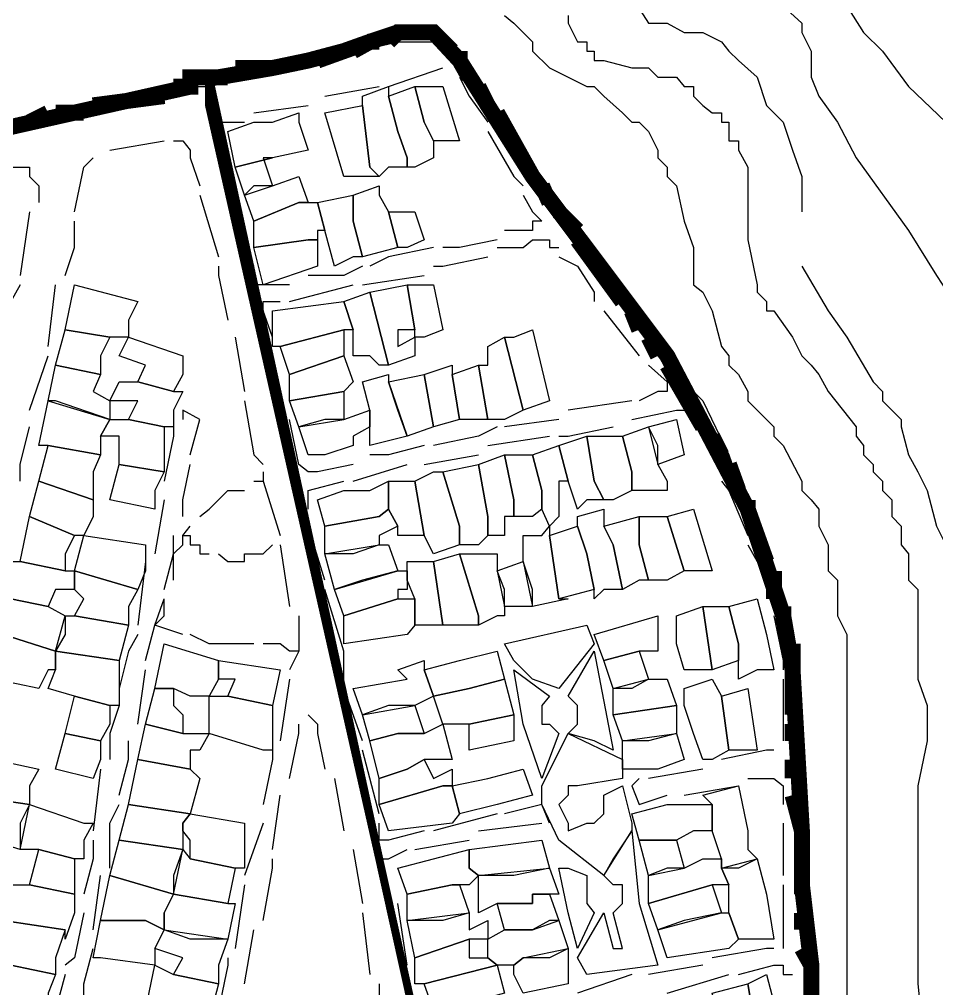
# Model space of a CAD drawing. Header units: millimetres. Extents: x -3588 to 75209, y -3737 to 38254.
# Drawn here: x 27414.5 to 27553, y 5029.3 to 5175.6 of the extents above; entities that cross this region are included whole.
import ezdxf

# ---------------------------------------------------------------- set-up
doc = ezdxf.new("R2010")
doc.units = ezdxf.units.MM
doc.layers.add('P', color=253, linetype='Continuous')

msp = doc.modelspace()

# ---------------------------------------------------------------- linework, layer by layer
at = {"layer": 'P'}
for points in [[(27514.862, 5203.278), (27513.741, 5202.158), (27512.317, 5200.733), (27509.5, 5199.325), (27508.092, 5197.917), (27509.5, 5195.372), (27509.5, 5192.555), (27510.909, 5189.723), (27513.741, 5187.194), (27514.862, 5184.361), (27517.694, 5182.953), (27519.103, 5182.953), (27523.056, 5181.833), (27525.872, 5180.409), (27528.417, 5179), (27529.825, 5177.592), (27532.642, 5175.047), (27532.642, 5173.639), (27534.066, 5170.822), (27534.066, 5166.869), (27535.186, 5164.037), (27538.019, 5160.084), (27540.836, 5154.723)], [(27514.862, 5203.278), (27516.27, 5200.733), (27517.694, 5197.917), (27520.511, 5195.372), (27523.056, 5193.964), (27527.281, 5191.147), (27529.825, 5188.602), (27534.066, 5184.361), (27535.186, 5182.953), (27536.595, 5181.833), (27539.427, 5177.592), (27541.956, 5173.639), (27544.789, 5170.822), (27548.742, 5165.461), (27554.391, 5160.084)], [(27505.548, 5196.508), (27502.731, 5196.508), (27501.307, 5196.508), (27498.778, 5195.372), (27498.778, 5193.964), (27501.307, 5191.147), (27502.731, 5188.602), (27504.139, 5184.361), (27505.548, 5181.833), (27506.956, 5179), (27509.5, 5175.047), (27512.317, 5175.047), (27514.862, 5173.639), (27517.694, 5173.639), (27520.511, 5172.231), (27521.631, 5170.822), (27523.056, 5169.398), (27525.872, 5166.869), (27527.281, 5162.628), (27529.825, 5160.084), (27531.234, 5155.859), (27532.642, 5151.906), (27532.642, 5146.545)], [(27345.494, 5180.409), (27346.903, 5173.639), (27348.311, 5169.398), (27349.719, 5166.869), (27352.264, 5162.628), (27356.505, 5158.675), (27359.034, 5155.859), (27361.866, 5151.906), (27365.819, 5150.498), (27368.636, 5149.073), (27372.589, 5150.498), (27380.783, 5151.906), (27391.793, 5154.723), (27403.924, 5157.267), (27414.646, 5160.084), (27431.018, 5164.037), (27437.804, 5165.461), (27443.165, 5165.461), (27459.537, 5169.398), (27471.668, 5172.231), (27475.621, 5172.231)], [(27487.767, 5176.184), (27489.176, 5175.047), (27490.584, 5173.639), (27491.992, 5172.231), (27491.992, 5170.822), (27494.537, 5168.278), (27500.186, 5165.461), (27501.307, 5165.461), (27502.731, 5164.037), (27505.548, 5161.508), (27506.956, 5160.084), (27508.092, 5160.084), (27509.5, 5158.675), (27510.909, 5155.859), (27510.909, 5154.723), (27512.317, 5153.314), (27512.317, 5151.906), (27513.741, 5150.498), (27514.862, 5145.136), (27516.27, 5141.183), (27516.27, 5139.759), (27516.27, 5138.351), (27516.27, 5135.534), (27517.694, 5134.398), (27519.103, 5131.581), (27520.511, 5126.22), (27521.631, 5124.812), (27521.631, 5123.387), (27523.056, 5121.979), (27524.464, 5119.434), (27524.464, 5118.026), (27527.281, 5115.209), (27528.417, 5114.073), (27528.417, 5112.665), (27529.825, 5111.256), (27532.642, 5105.895), (27532.642, 5104.487), (27534.066, 5103.063), (27535.186, 5101.654), (27535.186, 5099.11), (27536.595, 5096.293), (27536.595, 5094.885), (27536.595, 5092.34), (27538.019, 5090.932), (27538.019, 5089.523), (27538.019, 5088.099), (27538.019, 5085.571), (27539.427, 5082.738), (27539.427, 5078.785), (27539.427, 5077.377), (27539.427, 5073.424), (27539.427, 5072.015), (27539.427, 5069.199), (27539.427, 5067.774), (27539.427, 5059.885), (27539.427, 5050.282), (27539.427, 5046.329), (27539.427, 5038.136), (27539.427, 5032.774), (27539.427, 5023.188)], [(27497.37, 5176.184), (27497.37, 5175.047), (27498.778, 5172.231), (27500.186, 5172.231), (27500.186, 5170.822), (27501.307, 5170.822), (27501.307, 5169.398), (27502.731, 5169.398), (27506.956, 5168.278), (27509.5, 5168.278), (27510.909, 5166.869), (27512.317, 5166.869), (27513.741, 5166.869), (27514.862, 5165.461), (27516.27, 5165.461), (27516.27, 5164.037), (27517.694, 5162.628), (27519.103, 5161.508), (27520.511, 5161.508), (27520.511, 5160.084), (27521.631, 5160.084), (27521.631, 5158.675), (27521.631, 5157.267), (27523.056, 5157.267), (27523.056, 5155.859), (27524.464, 5153.314), (27524.464, 5151.906), (27524.464, 5150.498), (27524.464, 5149.073), (27524.464, 5147.953), (27524.464, 5146.545), (27524.464, 5142.304), (27525.872, 5135.534), (27525.872, 5134.398), (27527.281, 5132.99), (27527.281, 5131.581), (27528.417, 5131.581), (27531.234, 5127.628), (27532.642, 5124.812), (27534.066, 5123.387), (27535.186, 5121.979), (27536.595, 5119.434), (27540.836, 5114.073), (27540.836, 5112.665), (27541.956, 5111.256), (27541.956, 5109.848), (27543.38, 5108.424), (27543.38, 5107.304), (27544.789, 5105.895), (27544.789, 5104.487), (27546.197, 5103.063), (27546.197, 5101.654), (27546.197, 5100.534), (27547.605, 5099.11), (27547.605, 5097.701), (27547.605, 5096.293), (27548.742, 5094.885), (27548.742, 5093.748), (27548.742, 5092.34), (27548.742, 5090.932), (27550.15, 5089.523), (27550.15, 5088.099), (27550.15, 5085.571), (27550.15, 5084.162), (27550.15, 5082.738), (27550.15, 5080.209), (27550.15, 5075.968), (27551.558, 5072.015), (27551.558, 5069.199), (27551.558, 5066.654), (27550.15, 5059.885), (27550.15, 5057.052), (27550.15, 5053.099), (27550.15, 5051.691), (27550.15, 5039.56), (27550.15, 5035.319), (27550.15, 5033.911), (27550.15, 5032.774), (27550.15, 5029.958), (27551.558, 5016.402)], [(27475.621, 5172.231), (27478.453, 5172.231), (27480.982, 5169.398), (27485.223, 5164.037), (27489.176, 5157.267), (27491.992, 5151.906), (27497.37, 5145.136), (27504.139, 5134.398), (27512.317, 5124.812), (27513.741, 5121.979), (27514.862, 5120.859), (27517.694, 5118.026), (27521.631, 5109.848), (27524.464, 5101.654), (27528.417, 5092.34), (27529.825, 5085.571), (27531.234, 5077.377), (27531.234, 5066.654), (27532.642, 5053.099), (27532.642, 5044.921), (27534.066, 5032.774), (27534.066, 5016.402)], [(27470.259, 5165.461), (27478.453, 5168.278)], [(27480.982, 5166.869), (27482.406, 5164.037), (27485.223, 5160.084)], [(27460.657, 5164.037), (27468.851, 5165.461)], [(27470.259, 5153.314), (27468.851, 5151.906), (27467.443, 5153.314), (27466.306, 5162.628), (27466.306, 5164.037), (27470.259, 5165.461), (27470.259, 5164.037), (27471.668, 5158.675), (27473.092, 5154.723), (27473.092, 5153.314), (27470.259, 5153.314)], [(27474.212, 5153.314), (27473.092, 5153.314), (27473.092, 5154.723), (27471.668, 5158.675), (27470.259, 5164.037), (27474.212, 5165.461), (27475.621, 5160.084), (27477.045, 5157.267), (27477.045, 5154.723), (27474.212, 5153.314)], [(27480.982, 5157.267), (27477.045, 5157.267), (27475.621, 5160.084), (27474.212, 5165.461), (27478.453, 5165.461), (27480.982, 5157.267)], [(27449.935, 5161.508), (27458.129, 5162.628)], [(27466.306, 5151.906), (27463.49, 5151.906), (27460.657, 5161.508), (27466.306, 5162.628), (27467.443, 5153.314), (27468.851, 5151.906), (27466.306, 5151.906)], [(27449.935, 5160.084), (27452.767, 5160.084), (27456.72, 5161.508), (27456.72, 5160.084), (27458.129, 5155.859), (27452.767, 5154.723), (27447.118, 5153.314), (27445.982, 5158.675), (27449.935, 5160.084)], [(27445.982, 5154.723), (27444.573, 5158.675), (27444.573, 5160.084), (27445.982, 5160.084), (27448.526, 5160.084)], [(27485.223, 5158.675), (27489.176, 5151.906), (27490.584, 5150.498)], [(27428.202, 5155.859), (27436.396, 5157.267)], [(27437.804, 5157.267), (27439.212, 5157.267), (27440.332, 5155.859), (27440.332, 5154.723), (27441.757, 5150.498)], [(27422.84, 5146.545), (27424.249, 5153.314), (27425.657, 5154.723)], [(27449.935, 5150.498), (27448.526, 5149.073), (27447.118, 5153.314), (27452.767, 5154.723), (27451.343, 5154.723), (27452.767, 5150.498), (27449.935, 5150.498)], [(27540.836, 5154.723), (27548.742, 5143.712), (27552.967, 5136.942), (27555.511, 5132.99), (27558.344, 5126.22), (27561.16, 5119.434), (27563.705, 5112.665), (27565.113, 5105.895), (27569.066, 5096.293), (27570.475, 5093.748), (27569.066, 5089.523), (27570.475, 5088.099)], [(27412.118, 5153.314), (27414.646, 5153.314), (27416.071, 5153.314), (27416.071, 5151.906), (27417.479, 5150.498), (27417.479, 5149.073), (27417.479, 5147.953)], [(27448.526, 5143.712), (27445.982, 5153.314)], [(27458.129, 5147.953), (27456.72, 5147.953), (27449.935, 5145.136), (27448.526, 5149.073), (27452.767, 5150.498), (27456.72, 5151.906), (27458.129, 5147.953)], [(27470.259, 5146.545), (27471.668, 5141.183), (27466.306, 5139.759), (27464.898, 5145.136), (27464.898, 5147.953), (27464.898, 5149.073), (27468.851, 5150.498), (27468.851, 5149.073), (27470.259, 5146.545)], [(27441.757, 5149.073), (27444.573, 5139.759)], [(27464.898, 5139.759), (27462.081, 5138.351), (27460.657, 5143.712), (27459.537, 5147.953), (27464.898, 5149.073), (27464.898, 5147.953), (27464.898, 5145.136), (27466.306, 5139.759), (27464.898, 5139.759)], [(27490.584, 5149.073), (27491.992, 5146.545), (27493.417, 5145.136), (27491.992, 5145.136), (27491.992, 5143.712), (27490.584, 5143.712), (27487.767, 5143.712)], [(27459.537, 5143.712), (27459.537, 5142.304), (27458.129, 5142.304), (27449.935, 5141.183), (27449.935, 5145.136), (27456.72, 5147.953), (27458.129, 5147.953), (27459.537, 5147.953), (27460.657, 5143.712), (27459.537, 5143.712)], [(27416.071, 5146.545), (27414.646, 5136.942)], [(27473.092, 5141.183), (27471.668, 5141.183), (27470.259, 5146.545), (27474.212, 5146.545), (27475.621, 5142.304), (27473.092, 5141.183)], [(27421.432, 5136.942), (27422.84, 5141.183), (27422.84, 5145.136)], [(27452.767, 5135.534), (27451.343, 5135.534), (27449.935, 5135.534), (27449.935, 5136.942), (27449.935, 5138.351), (27448.526, 5142.304)], [(27459.537, 5141.183), (27459.537, 5138.351), (27451.343, 5135.534), (27449.935, 5141.183), (27458.129, 5142.304), (27459.537, 5142.304), (27459.537, 5141.183)], [(27486.631, 5142.304), (27480.982, 5141.183), (27478.453, 5141.183)], [(27486.631, 5141.183), (27487.767, 5141.183), (27489.176, 5141.183), (27490.584, 5141.183), (27491.992, 5142.304), (27493.417, 5142.304), (27494.537, 5142.304), (27494.537, 5141.183), (27495.945, 5141.183)], [(27477.045, 5141.183), (27470.259, 5139.759), (27467.443, 5138.351)], [(27477.045, 5138.351), (27478.453, 5138.351), (27485.223, 5139.759)], [(27495.945, 5139.759), (27498.778, 5138.351), (27501.307, 5134.398), (27501.307, 5132.99)], [(27444.573, 5138.351), (27444.573, 5136.942), (27445.982, 5130.173)], [(27466.306, 5138.351), (27463.49, 5136.942), (27458.129, 5136.942)], [(27532.642, 5138.351), (27536.595, 5131.581), (27539.427, 5127.628), (27543.38, 5120.859), (27544.789, 5119.434), (27544.789, 5118.026), (27546.197, 5116.618), (27547.605, 5115.209), (27547.605, 5114.073), (27548.742, 5109.848), (27550.15, 5107.304), (27551.558, 5104.487), (27552.967, 5099.11), (27554.391, 5096.293)], [(27466.306, 5135.534), (27475.621, 5136.942)], [(27414.646, 5135.534), (27413.238, 5132.99), (27412.118, 5127.628)], [(27418.887, 5126.22), (27420.008, 5135.534)], [(27431.018, 5130.173), (27431.018, 5127.628), (27428.202, 5127.628), (27421.432, 5128.749), (27422.84, 5135.534), (27432.443, 5132.99), (27431.018, 5130.173)], [(27455.296, 5135.534), (27452.767, 5135.534)], [(27455.296, 5132.99), (27464.898, 5135.534)], [(27468.851, 5123.387), (27467.443, 5124.812), (27464.898, 5124.812), (27464.898, 5128.749), (27463.49, 5132.99), (27467.443, 5134.398), (27470.259, 5123.387), (27468.851, 5123.387)], [(27473.092, 5128.749), (27471.668, 5128.749), (27471.668, 5126.22), (27474.212, 5127.628), (27474.212, 5124.812), (27470.259, 5123.387), (27467.443, 5134.398), (27473.092, 5135.534), (27474.212, 5128.749), (27473.092, 5128.749)], [(27475.621, 5127.628), (27474.212, 5127.628), (27474.212, 5128.749), (27473.092, 5135.534), (27477.045, 5135.534), (27478.453, 5128.749), (27475.621, 5127.628)], [(27452.767, 5127.628), (27451.343, 5131.581), (27451.343, 5132.99), (27453.888, 5132.99)], [(27452.767, 5131.581), (27463.49, 5132.99), (27464.898, 5128.749), (27463.49, 5128.749), (27453.888, 5126.22), (27452.767, 5126.22), (27452.767, 5131.581)], [(27502.731, 5131.581), (27506.956, 5126.22), (27508.092, 5124.812)], [(27426.793, 5124.812), (27426.793, 5121.979), (27420.008, 5123.387), (27421.432, 5128.749), (27428.202, 5127.628), (27426.793, 5124.812)], [(27463.49, 5124.812), (27455.296, 5121.979), (27453.888, 5126.22), (27463.49, 5128.749), (27463.49, 5124.812)], [(27489.176, 5127.628), (27491.992, 5128.749), (27494.537, 5118.026), (27490.584, 5116.618), (27487.767, 5127.628), (27489.176, 5127.628)], [(27439.212, 5121.979), (27437.804, 5119.434), (27432.443, 5120.859), (27433.563, 5123.387), (27429.61, 5124.812), (27431.018, 5127.628), (27439.212, 5124.812), (27439.212, 5121.979)], [(27447.118, 5127.628), (27448.526, 5119.434)], [(27487.767, 5115.209), (27485.223, 5115.209), (27483.815, 5123.387), (27485.223, 5123.387), (27485.223, 5126.22), (27487.767, 5127.628), (27490.584, 5116.618), (27487.767, 5115.209)], [(27416.071, 5116.618), (27418.887, 5124.812)], [(27453.888, 5116.618), (27452.767, 5124.812)], [(27463.49, 5119.434), (27455.296, 5118.026), (27455.296, 5121.979), (27463.49, 5124.812), (27464.898, 5120.859), (27463.49, 5119.434)], [(27428.202, 5116.618), (27428.202, 5115.209), (27420.008, 5118.026), (27418.887, 5118.026), (27420.008, 5123.387), (27426.793, 5121.979), (27425.657, 5119.434), (27428.202, 5118.026), (27428.202, 5116.618)], [(27479.862, 5121.979), (27480.982, 5115.209), (27477.045, 5114.073), (27475.621, 5121.979), (27479.862, 5123.387), (27479.862, 5121.979)], [(27483.815, 5115.209), (27480.982, 5115.209), (27479.862, 5121.979), (27483.815, 5123.387), (27485.223, 5115.209), (27483.815, 5115.209)], [(27509.5, 5123.387), (27512.317, 5120.859), (27512.317, 5119.434), (27510.909, 5119.434), (27508.092, 5118.026)], [(27470.259, 5120.859), (27473.092, 5112.665), (27467.443, 5111.256), (27467.443, 5114.073), (27467.443, 5116.618), (27466.306, 5120.859), (27470.259, 5121.979), (27470.259, 5120.859)], [(27471.668, 5116.618), (27470.259, 5120.859), (27475.621, 5121.979), (27477.045, 5114.073), (27473.092, 5112.665), (27471.668, 5116.618)], [(27437.804, 5116.618), (27437.804, 5114.073), (27436.396, 5114.073), (27431.018, 5115.209), (27432.443, 5118.026), (27428.202, 5118.026), (27429.61, 5120.859), (27432.443, 5120.859), (27437.804, 5119.434), (27439.212, 5119.434), (27437.804, 5116.618)], [(27460.657, 5115.209), (27456.72, 5114.073), (27455.296, 5118.026), (27463.49, 5119.434), (27463.49, 5115.209), (27460.657, 5115.209)], [(27426.793, 5112.665), (27426.793, 5109.848), (27418.887, 5111.256), (27417.479, 5111.256), (27418.887, 5118.026), (27428.202, 5115.209), (27426.793, 5112.665)], [(27448.526, 5118.026), (27449.935, 5109.848), (27451.343, 5108.424)], [(27506.956, 5118.026), (27497.37, 5116.618)], [(27440.332, 5109.848), (27441.757, 5115.209), (27439.212, 5116.618), (27439.212, 5115.209)], [(27460.657, 5109.848), (27458.129, 5109.848), (27456.72, 5114.073), (27463.49, 5115.209), (27467.443, 5116.618), (27467.443, 5114.073), (27464.898, 5112.665), (27464.898, 5111.256), (27460.657, 5109.848)], [(27506.956, 5115.209), (27513.741, 5116.618), (27514.862, 5116.618)], [(27414.646, 5105.895), (27414.646, 5108.424), (27416.071, 5114.073)], [(27431.018, 5115.209), (27436.396, 5114.073), (27436.396, 5107.304), (27429.61, 5108.424), (27429.61, 5112.665), (27426.793, 5112.665), (27428.202, 5115.209), (27431.018, 5115.209)], [(27437.804, 5114.073), (27437.804, 5112.665), (27436.396, 5105.895)], [(27458.129, 5107.304), (27456.72, 5108.424), (27455.296, 5115.209)], [(27486.631, 5114.073), (27483.815, 5112.665), (27477.045, 5111.256)], [(27495.945, 5115.209), (27487.767, 5114.073)], [(27495.945, 5112.665), (27497.37, 5112.665), (27504.139, 5114.073)], [(27510.909, 5108.424), (27512.317, 5105.895), (27512.317, 5104.487), (27506.956, 5104.487), (27506.956, 5107.304), (27505.548, 5112.665), (27509.5, 5114.073), (27510.909, 5108.424)], [(27510.909, 5111.256), (27509.5, 5114.073), (27513.741, 5115.209), (27514.862, 5109.848), (27510.909, 5108.424), (27510.909, 5111.256)], [(27516.27, 5115.209), (27519.103, 5109.848), (27520.511, 5107.304)], [(27485.223, 5111.256), (27494.537, 5112.665)], [(27500.186, 5103.063), (27498.778, 5101.654), (27497.37, 5105.895), (27495.945, 5111.256), (27500.186, 5112.665), (27501.307, 5105.895), (27502.731, 5103.063), (27500.186, 5103.063)], [(27504.139, 5103.063), (27502.731, 5103.063), (27501.307, 5105.895), (27500.186, 5112.665), (27505.548, 5112.665), (27506.956, 5107.304), (27506.956, 5104.487), (27504.139, 5103.063)], [(27425.657, 5107.304), (27425.657, 5103.063), (27417.479, 5105.895), (27418.887, 5111.256), (27426.793, 5109.848), (27425.657, 5107.304)], [(27475.621, 5111.256), (27470.259, 5109.848), (27467.443, 5109.848)], [(27495.945, 5105.895), (27495.945, 5100.534), (27494.537, 5099.11), (27493.417, 5101.654), (27493.417, 5104.487), (27491.992, 5109.848), (27495.945, 5111.256), (27497.37, 5105.895), (27495.945, 5105.895)], [(27475.621, 5108.424), (27483.815, 5109.848)], [(27486.631, 5097.701), (27485.223, 5097.701), (27485.223, 5100.534), (27483.815, 5108.424), (27487.767, 5109.848), (27489.176, 5103.063), (27489.176, 5100.534), (27487.767, 5100.534), (27487.767, 5097.701), (27486.631, 5097.701)], [(27491.992, 5100.534), (27489.176, 5100.534), (27489.176, 5103.063), (27487.767, 5109.848), (27491.992, 5109.848), (27493.417, 5104.487), (27493.417, 5101.654), (27491.992, 5100.534)], [(27434.971, 5104.487), (27434.971, 5101.654), (27428.202, 5103.063), (27429.61, 5108.424), (27436.396, 5107.304), (27434.971, 5104.487)], [(27439.212, 5100.534), (27439.212, 5103.063), (27440.332, 5108.424)], [(27464.898, 5108.424), (27459.537, 5107.304), (27458.129, 5107.304)], [(27464.898, 5105.895), (27473.092, 5108.424)], [(27483.815, 5096.293), (27480.982, 5096.293), (27480.982, 5099.11), (27478.453, 5107.304), (27483.815, 5108.424), (27485.223, 5100.534), (27485.223, 5097.701), (27483.815, 5096.293)], [(27451.343, 5107.304), (27451.343, 5105.895)], [(27477.045, 5107.304), (27478.453, 5107.304), (27480.982, 5099.11), (27480.982, 5096.293), (27477.045, 5094.885), (27475.621, 5097.701), (27474.212, 5105.895), (27477.045, 5107.304)], [(27425.657, 5100.534), (27424.249, 5097.701), (27422.84, 5097.701), (27416.071, 5100.534), (27417.479, 5105.895), (27425.657, 5103.063), (27425.657, 5100.534)], [(27449.935, 5105.895), (27451.343, 5105.895)], [(27451.343, 5105.895), (27453.888, 5097.701)], [(27458.129, 5101.654), (27458.129, 5104.487), (27463.49, 5105.895)], [(27463.49, 5104.487), (27467.443, 5104.487), (27470.259, 5105.895), (27470.259, 5101.654), (27468.851, 5100.534), (27460.657, 5099.11), (27459.537, 5103.063), (27463.49, 5104.487)], [(27471.668, 5097.701), (27471.668, 5099.11), (27470.259, 5101.654), (27470.259, 5105.895), (27474.212, 5105.895), (27475.621, 5097.701), (27471.668, 5097.701)], [(27520.511, 5105.895), (27521.631, 5104.487), (27524.464, 5097.701)], [(27441.757, 5100.534), (27443.165, 5101.654), (27444.573, 5103.063), (27445.982, 5104.487), (27447.118, 5104.487), (27448.526, 5104.487)], [(27436.396, 5103.063), (27434.971, 5094.885)], [(27464.898, 5094.885), (27460.657, 5094.885), (27460.657, 5099.11), (27468.851, 5100.534), (27470.259, 5101.654), (27471.668, 5099.11), (27468.851, 5097.701), (27468.851, 5096.293), (27464.898, 5094.885)], [(27502.731, 5089.523), (27501.307, 5088.099), (27501.307, 5089.523), (27500.186, 5094.885), (27498.778, 5099.11), (27498.778, 5100.534), (27502.731, 5101.654), (27502.731, 5099.11), (27504.139, 5096.293), (27505.548, 5089.523), (27502.731, 5089.523)], [(27516.27, 5092.34), (27514.862, 5092.34), (27512.317, 5100.534), (27516.27, 5101.654), (27519.103, 5092.34), (27516.27, 5092.34)], [(27421.432, 5094.885), (27421.432, 5092.34), (27414.646, 5093.748), (27416.071, 5100.534), (27422.84, 5097.701), (27421.432, 5094.885)], [(27508.092, 5090.932), (27505.548, 5089.523), (27504.139, 5096.293), (27502.731, 5099.11), (27508.092, 5100.534), (27508.092, 5096.293), (27509.5, 5090.932), (27508.092, 5090.932)], [(27512.317, 5090.932), (27509.5, 5090.932), (27508.092, 5096.293), (27508.092, 5100.534), (27512.317, 5100.534), (27514.862, 5092.34), (27512.317, 5090.932)], [(27439.212, 5097.701), (27440.332, 5099.11)], [(27460.657, 5090.932), (27458.129, 5099.11)], [(27491.992, 5089.523), (27490.584, 5093.748), (27490.584, 5097.701), (27493.417, 5097.701), (27494.537, 5099.11), (27494.537, 5097.701), (27495.945, 5088.099), (27497.37, 5088.099), (27491.992, 5086.979), (27491.992, 5089.523)], [(27500.186, 5094.885), (27501.307, 5089.523), (27495.945, 5088.099), (27494.537, 5097.701), (27498.778, 5099.11), (27500.186, 5094.885)], [(27433.563, 5092.34), (27432.443, 5089.523), (27422.84, 5092.34), (27424.249, 5097.701), (27433.563, 5096.293), (27433.563, 5092.34)], [(27436.396, 5089.523), (27437.804, 5094.885), (27437.804, 5097.701)], [(27437.804, 5090.932), (27437.804, 5092.34), (27437.804, 5094.885), (27439.212, 5096.293), (27439.212, 5097.701)], [(27439.212, 5097.701), (27440.332, 5097.701), (27440.332, 5096.293), (27441.757, 5096.293), (27441.757, 5094.885), (27443.165, 5094.885)], [(27444.573, 5094.885), (27445.982, 5093.748), (27448.526, 5093.748), (27448.526, 5094.885), (27449.935, 5094.885), (27451.343, 5094.885), (27452.767, 5096.293)], [(27453.888, 5096.293), (27455.296, 5086.979)], [(27466.306, 5090.932), (27462.081, 5089.523), (27460.657, 5094.885), (27468.851, 5096.293), (27470.259, 5096.293), (27471.668, 5092.34), (27466.306, 5090.932)], [(27480.982, 5084.162), (27479.862, 5084.162), (27478.453, 5084.162), (27477.045, 5093.748), (27480.982, 5094.885), (27483.815, 5085.571), (27483.815, 5084.162), (27480.982, 5084.162)], [(27486.631, 5085.571), (27483.815, 5084.162), (27483.815, 5085.571), (27480.982, 5094.885), (27486.631, 5094.885), (27486.631, 5092.34), (27487.767, 5086.979), (27487.767, 5085.571), (27486.631, 5085.571)], [(27524.464, 5096.293), (27525.872, 5093.748), (27527.281, 5092.34), (27527.281, 5090.932), (27528.417, 5088.099)], [(27422.84, 5090.932), (27422.84, 5089.523), (27420.008, 5089.523), (27418.887, 5086.979), (27413.238, 5088.099), (27412.118, 5088.099), (27413.238, 5093.748), (27414.646, 5093.748), (27421.432, 5092.34), (27422.84, 5092.34), (27422.84, 5090.932)], [(27433.563, 5093.748), (27432.443, 5084.162)], [(27474.212, 5085.571), (27474.212, 5088.099), (27473.092, 5090.932), (27473.092, 5092.34), (27473.092, 5093.748), (27477.045, 5093.748), (27478.453, 5084.162), (27474.212, 5084.162), (27474.212, 5085.571)], [(27487.767, 5089.523), (27486.631, 5092.34), (27490.584, 5093.748), (27491.992, 5086.979), (27487.767, 5086.979), (27487.767, 5089.523)], [(27431.018, 5086.979), (27431.018, 5084.162), (27422.84, 5085.571), (27424.249, 5088.099), (27422.84, 5089.523), (27422.84, 5092.34), (27432.443, 5089.523), (27431.018, 5086.979)], [(27473.092, 5089.523), (27471.668, 5089.523), (27471.668, 5088.099), (27463.49, 5085.571), (27462.081, 5089.523), (27471.668, 5092.34), (27473.092, 5092.34), (27473.092, 5090.932), (27473.092, 5089.523)], [(27463.49, 5080.209), (27460.657, 5089.523)], [(27421.432, 5082.738), (27420.008, 5080.209), (27412.118, 5082.738), (27412.118, 5088.099), (27413.238, 5088.099), (27418.887, 5086.979), (27421.432, 5085.571), (27421.432, 5082.738)], [(27433.563, 5078.785), (27434.971, 5084.162), (27436.396, 5088.099)], [(27439.212, 5082.738), (27434.971, 5084.162), (27436.396, 5085.571), (27436.396, 5088.099)], [(27473.092, 5082.738), (27463.49, 5081.33), (27463.49, 5085.571), (27471.668, 5088.099), (27474.212, 5088.099), (27474.212, 5084.162), (27473.092, 5082.738)], [(27525.872, 5077.377), (27523.056, 5075.968), (27523.056, 5078.785), (27523.056, 5081.33), (27521.631, 5086.979), (27525.872, 5088.099), (27527.281, 5082.738), (27528.417, 5077.377), (27525.872, 5077.377)], [(27516.27, 5077.377), (27514.862, 5077.377), (27513.741, 5081.33), (27513.741, 5085.571), (27517.694, 5086.979), (27519.103, 5077.377), (27516.27, 5077.377)], [(27523.056, 5081.33), (27523.056, 5078.785), (27519.103, 5077.377), (27517.694, 5086.979), (27521.631, 5086.979), (27523.056, 5081.33)], [(27422.84, 5085.571), (27431.018, 5084.162), (27429.61, 5078.785), (27420.008, 5080.209), (27421.432, 5085.571), (27422.84, 5085.571)], [(27456.72, 5085.571), (27456.72, 5084.162), (27456.72, 5082.738), (27456.72, 5081.33), (27456.72, 5080.209), (27455.296, 5077.377)], [(27509.5, 5080.209), (27508.092, 5080.209), (27502.731, 5078.785), (27501.307, 5082.738), (27510.909, 5085.571), (27510.909, 5080.209), (27509.5, 5080.209)], [(27528.417, 5085.571), (27529.825, 5078.785), (27529.825, 5077.377)], [(27491.992, 5075.968), (27489.176, 5078.785), (27487.767, 5081.33), (27500.186, 5084.162), (27501.307, 5081.33), (27495.945, 5074.56), (27491.992, 5075.968)], [(27420.008, 5078.785), (27420.008, 5077.377), (27418.887, 5077.377), (27417.479, 5074.56), (27410.694, 5075.968), (27412.118, 5082.738), (27420.008, 5080.209), (27420.008, 5078.785)], [(27432.443, 5082.738), (27431.018, 5080.209), (27429.61, 5074.56)], [(27449.935, 5081.33), (27448.526, 5081.33), (27444.573, 5081.33), (27443.165, 5081.33), (27440.332, 5082.738)], [(27444.573, 5077.377), (27444.573, 5075.968), (27443.165, 5073.424), (27440.332, 5073.424), (27437.804, 5074.56), (27434.971, 5074.56), (27436.396, 5081.33), (27444.573, 5078.785), (27444.573, 5077.377)], [(27456.72, 5080.209), (27455.296, 5080.209), (27453.888, 5081.33), (27452.767, 5081.33), (27451.343, 5081.33)], [(27429.61, 5074.56), (27429.61, 5072.015), (27428.202, 5072.015), (27422.84, 5073.424), (27418.887, 5074.56), (27420.008, 5077.377), (27420.008, 5080.209), (27429.61, 5078.785), (27429.61, 5074.56)], [(27444.573, 5077.377), (27444.573, 5078.785), (27453.888, 5077.377), (27452.767, 5072.015), (27445.982, 5073.424), (27447.118, 5075.968), (27444.573, 5075.968), (27444.573, 5077.377)], [(27463.49, 5075.968), (27463.49, 5080.209)], [(27470.259, 5072.015), (27466.306, 5070.607), (27464.898, 5074.56), (27473.092, 5075.968), (27471.668, 5077.377), (27475.621, 5078.785), (27475.621, 5077.377), (27477.045, 5073.424), (27474.212, 5072.015), (27470.259, 5072.015)], [(27482.406, 5074.56), (27477.045, 5073.424), (27475.621, 5077.377), (27480.982, 5078.785), (27486.631, 5080.209), (27487.767, 5075.968), (27482.406, 5074.56)], [(27501.307, 5066.654), (27497.37, 5067.774), (27498.778, 5069.199), (27498.778, 5070.607), (27498.778, 5072.015), (27497.37, 5073.424), (27501.307, 5080.209), (27504.139, 5065.246), (27501.307, 5066.654)], [(27506.956, 5074.56), (27504.139, 5074.56), (27502.731, 5078.785), (27508.092, 5080.209), (27509.5, 5075.968), (27506.956, 5074.56)], [(27432.443, 5069.199), (27433.563, 5077.377)], [(27490.584, 5069.199), (27489.176, 5077.377), (27494.537, 5073.424), (27493.417, 5072.015), (27493.417, 5069.199), (27494.537, 5069.199), (27495.945, 5067.774), (27493.417, 5061.005), (27490.584, 5069.199)], [(27455.296, 5075.968), (27453.888, 5066.654)], [(27482.406, 5069.199), (27478.453, 5069.199), (27477.045, 5073.424), (27482.406, 5074.56), (27487.767, 5075.968), (27489.176, 5070.607), (27482.406, 5069.199)], [(27513.741, 5072.015), (27504.139, 5070.607), (27504.139, 5074.56), (27509.5, 5075.968), (27512.317, 5075.968), (27513.741, 5072.015)], [(27519.103, 5063.837), (27517.694, 5063.837), (27516.27, 5067.774), (27514.862, 5072.015), (27514.862, 5074.56), (27519.103, 5075.968), (27520.511, 5073.424), (27521.631, 5065.246), (27519.103, 5063.837)], [(27529.825, 5075.968), (27529.825, 5070.607), (27529.825, 5069.199), (27529.825, 5067.774), (27529.825, 5066.654)], [(27437.804, 5073.424), (27437.804, 5072.015), (27439.212, 5070.607), (27439.212, 5067.774), (27433.563, 5069.199), (27434.971, 5074.56), (27437.804, 5074.56), (27437.804, 5073.424)], [(27466.306, 5066.654), (27463.49, 5074.56)], [(27523.056, 5065.246), (27521.631, 5065.246), (27520.511, 5073.424), (27524.464, 5074.56), (27525.872, 5065.246), (27523.056, 5065.246)], [(27428.202, 5069.199), (27426.793, 5066.654), (27421.432, 5067.774), (27422.84, 5073.424), (27428.202, 5072.015), (27428.202, 5069.199)], [(27452.767, 5067.774), (27452.767, 5065.246), (27451.343, 5065.246), (27443.165, 5067.774), (27443.165, 5073.424), (27445.982, 5073.424), (27452.767, 5072.015), (27452.767, 5067.774)], [(27429.61, 5072.015), (27428.202, 5067.774), (27428.202, 5063.837)], [(27474.212, 5067.774), (27471.668, 5067.774), (27467.443, 5066.654), (27466.306, 5070.607), (27474.212, 5072.015), (27475.621, 5067.774), (27474.212, 5067.774)], [(27509.5, 5066.654), (27505.548, 5066.654), (27504.139, 5070.607), (27513.741, 5072.015), (27513.741, 5067.774), (27509.5, 5066.654)], [(27458.129, 5070.607), (27459.537, 5069.199), (27459.537, 5067.774), (27460.657, 5062.413)], [(27482.406, 5067.774), (27482.406, 5069.199), (27489.176, 5070.607), (27489.176, 5066.654), (27482.406, 5065.246), (27482.406, 5067.774)], [(27439.212, 5067.774), (27443.165, 5067.774), (27441.757, 5065.246), (27440.332, 5065.246), (27440.332, 5062.413), (27432.443, 5063.837), (27433.563, 5069.199), (27439.212, 5067.774)], [(27455.296, 5061.005), (27456.72, 5067.774), (27456.72, 5069.199)], [(27478.453, 5063.837), (27475.621, 5063.837), (27473.092, 5062.413), (27468.851, 5061.005), (27467.443, 5066.654), (27471.668, 5067.774), (27475.621, 5067.774), (27478.453, 5069.199), (27479.862, 5063.837), (27478.453, 5063.837)], [(27426.793, 5063.837), (27425.657, 5061.005), (27420.008, 5062.413), (27421.432, 5067.774), (27426.793, 5066.654), (27426.793, 5063.837)], [(27504.139, 5048.874), (27502.731, 5046.329), (27495.945, 5051.691), (27493.417, 5057.052), (27493.417, 5059.885), (27497.37, 5067.774), (27505.548, 5063.837), (27505.548, 5061.005), (27498.778, 5059.885), (27497.37, 5059.885), (27497.37, 5058.46), (27495.945, 5057.052), (27497.37, 5054.235), (27497.37, 5053.099), (27500.186, 5054.235), (27501.307, 5054.235), (27502.731, 5055.644), (27502.731, 5057.052), (27502.731, 5058.46), (27505.548, 5059.885), (27506.956, 5054.235), (27506.956, 5053.099), (27504.139, 5048.874)], [(27510.909, 5062.413), (27505.548, 5062.413), (27505.548, 5066.654), (27513.741, 5067.774), (27514.862, 5063.837), (27510.909, 5062.413)], [(27429.61, 5058.46), (27431.018, 5063.837), (27431.018, 5066.654)], [(27416.071, 5059.885), (27416.071, 5057.052), (27406.469, 5058.46), (27407.877, 5065.246), (27410.694, 5063.837), (27417.479, 5062.413), (27416.071, 5059.885)], [(27452.767, 5065.246), (27452.767, 5063.837), (27451.343, 5057.052)], [(27468.851, 5055.644), (27466.306, 5065.246)], [(27528.417, 5065.246), (27527.281, 5065.246), (27520.511, 5063.837)], [(27440.332, 5062.413), (27441.757, 5061.005), (27440.332, 5055.644), (27431.018, 5057.052), (27432.443, 5063.837), (27440.332, 5062.413)], [(27479.862, 5061.005), (27479.862, 5059.885), (27478.453, 5059.885), (27468.851, 5057.052), (27468.851, 5061.005), (27473.092, 5062.413), (27475.621, 5063.837), (27477.045, 5061.005), (27479.862, 5062.413), (27479.862, 5061.005)], [(27426.793, 5062.413), (27425.657, 5053.099)], [(27486.631, 5057.052), (27480.982, 5055.644), (27479.862, 5059.885), (27485.223, 5061.005), (27490.584, 5062.413), (27491.992, 5058.46), (27486.631, 5057.052)], [(27517.694, 5062.413), (27509.5, 5061.005)], [(27462.081, 5061.005), (27463.49, 5053.099)], [(27479.862, 5054.235), (27470.259, 5053.099), (27468.851, 5057.052), (27478.453, 5059.885), (27479.862, 5059.885), (27480.982, 5055.644), (27479.862, 5054.235)], [(27508.092, 5061.005), (27506.956, 5059.885), (27508.092, 5057.052), (27512.317, 5058.46)], [(27514.862, 5058.46), (27523.056, 5059.885)], [(27523.056, 5047.45), (27520.511, 5047.45), (27520.511, 5048.874), (27519.103, 5053.099), (27519.103, 5057.052), (27517.694, 5058.46), (27523.056, 5059.885), (27524.464, 5053.099), (27524.464, 5050.282), (27525.872, 5048.874), (27523.056, 5047.45)], [(27524.464, 5061.005), (27527.281, 5061.005), (27528.417, 5061.005), (27529.825, 5059.885), (27529.825, 5057.052)], [(27414.646, 5054.235), (27414.646, 5050.282), (27405.332, 5053.099), (27406.469, 5058.46), (27416.071, 5057.052), (27414.646, 5054.235)], [(27452.767, 5050.282), (27453.888, 5058.46)], [(27424.249, 5051.691), (27424.249, 5048.874), (27422.84, 5048.874), (27417.479, 5050.282), (27414.646, 5050.282), (27416.071, 5057.052), (27424.249, 5054.235), (27425.657, 5054.235), (27424.249, 5051.691)], [(27428.202, 5047.45), (27428.202, 5054.235), (27429.61, 5057.052)], [(27439.212, 5054.235), (27439.212, 5053.099), (27439.212, 5050.282), (27429.61, 5051.691), (27431.018, 5057.052), (27440.332, 5055.644), (27439.212, 5054.235)], [(27494.537, 5054.235), (27493.417, 5057.052), (27487.767, 5055.644)], [(27516.27, 5053.099), (27513.741, 5051.691), (27508.092, 5051.691), (27506.956, 5055.644), (27512.317, 5057.052), (27519.103, 5057.052), (27519.103, 5053.099), (27516.27, 5053.099)], [(27439.212, 5054.235), (27440.332, 5055.644), (27448.526, 5054.235), (27448.526, 5047.45), (27447.118, 5047.45), (27440.332, 5048.874), (27440.332, 5051.691), (27439.212, 5053.099), (27439.212, 5054.235)], [(27486.631, 5055.644), (27477.045, 5053.099)], [(27451.343, 5054.235), (27448.526, 5046.329)], [(27475.621, 5053.099), (27470.259, 5051.691), (27468.851, 5051.691), (27468.851, 5054.235)], [(27483.815, 5053.099), (27493.417, 5054.235)], [(27529.825, 5054.235), (27529.825, 5046.329)], [(27508.092, 5042.088), (27510.909, 5032.774), (27500.186, 5031.366), (27498.778, 5033.911), (27502.731, 5040.68), (27504.139, 5035.319), (27505.548, 5035.319), (27504.139, 5040.68), (27505.548, 5042.088), (27505.548, 5044.921), (27504.139, 5044.921), (27502.731, 5046.329), (27506.956, 5053.099), (27508.092, 5042.088)], [(27425.657, 5051.691), (27425.657, 5048.874), (27424.249, 5043.513)], [(27437.804, 5046.329), (27437.804, 5043.513), (27428.202, 5046.329), (27429.61, 5051.691), (27439.212, 5050.282), (27437.804, 5046.329)], [(27474.212, 5050.282), (27482.406, 5051.691)], [(27489.176, 5046.329), (27483.815, 5046.329), (27482.406, 5047.45), (27482.406, 5050.282), (27493.417, 5051.691), (27494.537, 5047.45), (27489.176, 5046.329)], [(27512.317, 5047.45), (27509.5, 5046.329), (27508.092, 5051.691), (27513.741, 5051.691), (27514.862, 5047.45), (27512.317, 5047.45)], [(27422.84, 5046.329), (27422.84, 5043.513), (27416.071, 5044.921), (27417.479, 5050.282), (27422.84, 5048.874), (27422.84, 5046.329)], [(27440.332, 5048.874), (27447.118, 5047.45), (27445.982, 5042.088), (27437.804, 5043.513), (27439.212, 5050.282), (27440.332, 5048.874)], [(27464.898, 5050.282), (27466.306, 5042.088)], [(27470.259, 5043.513), (27468.851, 5048.874), (27470.259, 5048.874), (27473.092, 5050.282)], [(27482.406, 5044.921), (27480.982, 5044.921), (27479.862, 5044.921), (27473.092, 5043.513), (27471.668, 5047.45), (27482.406, 5050.282), (27482.406, 5047.45), (27483.815, 5046.329), (27482.406, 5044.921)], [(27451.343, 5039.56), (27452.767, 5047.45), (27452.767, 5048.874)], [(27519.103, 5048.874), (27520.511, 5048.874), (27520.511, 5047.45), (27521.631, 5044.921), (27519.103, 5044.921), (27509.5, 5042.088), (27509.5, 5046.329), (27514.862, 5047.45), (27517.694, 5048.874), (27519.103, 5048.874)], [(27521.631, 5042.088), (27521.631, 5044.921), (27520.511, 5047.45), (27525.872, 5048.874), (27527.281, 5043.513), (27528.417, 5036.727), (27523.056, 5036.727), (27521.631, 5040.68), (27521.631, 5042.088)], [(27486.631, 5042.088), (27483.815, 5040.68), (27483.815, 5046.329), (27494.537, 5047.45), (27495.945, 5043.513), (27494.537, 5043.513), (27491.992, 5043.513), (27491.992, 5042.088), (27486.631, 5042.088)], [(27497.37, 5040.68), (27495.945, 5047.45), (27497.37, 5047.45), (27500.186, 5046.329), (27500.186, 5044.921), (27500.186, 5043.513), (27500.186, 5042.088), (27501.307, 5040.68), (27498.778, 5035.319), (27497.37, 5040.68)], [(27425.657, 5038.136), (27426.793, 5046.329)], [(27428.202, 5039.56), (27426.793, 5039.56), (27428.202, 5046.329), (27437.804, 5043.513), (27436.396, 5040.68), (27436.396, 5038.136), (27433.563, 5039.56), (27428.202, 5039.56)], [(27422.84, 5040.68), (27421.432, 5036.727), (27421.432, 5038.136), (27412.118, 5039.56), (27413.238, 5044.921), (27416.071, 5044.921), (27422.84, 5043.513), (27422.84, 5040.68)], [(27448.526, 5044.921), (27447.118, 5035.319)], [(27478.453, 5039.56), (27473.092, 5039.56), (27473.092, 5043.513), (27479.862, 5044.921), (27480.982, 5044.921), (27482.406, 5040.68), (27478.453, 5039.56)], [(27514.862, 5039.56), (27510.909, 5038.136), (27509.5, 5042.088), (27519.103, 5044.921), (27520.511, 5040.68), (27514.862, 5039.56)], [(27529.825, 5044.921), (27529.825, 5036.727), (27529.825, 5035.319)], [(27440.332, 5036.727), (27436.396, 5038.136), (27436.396, 5040.68), (27437.804, 5043.513), (27445.982, 5042.088), (27447.118, 5042.088), (27445.982, 5036.727), (27440.332, 5036.727)], [(27494.537, 5039.56), (27491.992, 5038.136), (27490.584, 5038.136), (27487.767, 5038.136), (27486.631, 5042.088), (27491.992, 5042.088), (27491.992, 5043.513), (27494.537, 5043.513), (27495.945, 5039.56), (27494.537, 5039.56)], [(27473.092, 5032.774), (27471.668, 5042.088)], [(27420.008, 5033.911), (27420.008, 5031.366), (27413.238, 5032.774), (27413.238, 5035.319), (27412.118, 5036.727), (27412.118, 5039.56), (27421.432, 5038.136), (27420.008, 5033.911)], [(27424.249, 5040.68), (27422.84, 5033.911), (27421.432, 5032.774)], [(27434.971, 5033.911), (27434.971, 5032.774), (27426.793, 5033.911), (27425.657, 5033.911), (27426.793, 5039.56), (27428.202, 5039.56), (27433.563, 5039.56), (27436.396, 5038.136), (27434.971, 5035.319), (27434.971, 5033.911)], [(27466.306, 5040.68), (27467.443, 5031.366)], [(27485.223, 5038.136), (27485.223, 5036.727), (27482.406, 5036.727), (27474.212, 5033.911), (27473.092, 5039.56), (27482.406, 5040.68), (27482.406, 5038.136), (27485.223, 5039.56), (27485.223, 5038.136)], [(27494.537, 5033.911), (27490.584, 5033.911), (27489.176, 5032.774), (27486.631, 5032.774), (27485.223, 5033.911), (27485.223, 5036.727), (27487.767, 5038.136), (27490.584, 5038.136), (27491.992, 5038.136), (27495.945, 5039.56), (27497.37, 5035.319), (27494.537, 5033.911)], [(27520.511, 5040.68), (27521.631, 5040.68), (27523.056, 5036.727), (27521.631, 5035.319), (27512.317, 5033.911), (27510.909, 5038.136), (27520.511, 5040.68)], [(27444.573, 5032.774), (27444.573, 5029.958), (27437.804, 5031.366), (27439.212, 5033.911), (27434.971, 5035.319), (27436.396, 5038.136), (27445.982, 5036.727), (27444.573, 5032.774)], [(27448.526, 5029.958), (27449.935, 5038.136)], [(27482.406, 5035.319), (27482.406, 5033.911), (27485.223, 5033.911), (27486.631, 5032.774), (27475.621, 5029.958), (27474.212, 5029.958), (27474.212, 5033.911), (27482.406, 5036.727), (27482.406, 5035.319)], [(27424.249, 5027.125), (27424.249, 5029.958), (27425.657, 5035.319)], [(27489.176, 5031.366), (27489.176, 5032.774), (27490.584, 5033.911), (27497.37, 5035.319), (27497.37, 5029.958), (27490.584, 5028.549), (27489.176, 5031.366)], [(27528.417, 5035.319), (27527.281, 5035.319), (27519.103, 5033.911)], [(27418.887, 5028.549), (27418.887, 5026.005), (27409.285, 5027.125), (27409.285, 5028.549), (27410.694, 5029.958), (27410.694, 5033.911), (27413.238, 5032.774), (27420.008, 5031.366), (27418.887, 5028.549)], [(27445.982, 5033.911), (27445.982, 5032.774), (27444.573, 5026.005)], [(27437.804, 5031.366), (27444.573, 5029.958), (27443.165, 5024.596), (27433.563, 5026.005), (27434.971, 5032.774), (27437.804, 5031.366)], [(27482.406, 5027.125), (27477.045, 5026.005), (27475.621, 5029.958), (27486.631, 5032.774), (27487.767, 5028.549), (27482.406, 5027.125)], [(27517.694, 5032.774), (27509.5, 5031.366)], [(27523.056, 5031.366), (27528.417, 5032.774), (27529.825, 5032.774), (27529.825, 5031.366), (27531.234, 5031.366)], [(27421.432, 5031.366), (27420.008, 5026.005), (27418.887, 5023.188)], [(27475.621, 5024.596), (27475.621, 5023.188), (27475.621, 5024.596), (27474.212, 5024.596), (27473.092, 5031.366)], [(27506.956, 5031.366), (27498.778, 5028.549)], [(27512.317, 5028.549), (27521.631, 5031.366)], [(27527.281, 5021.764), (27525.872, 5021.764), (27524.464, 5029.958), (27527.281, 5031.366), (27529.825, 5021.764), (27527.281, 5021.764)], [(27468.851, 5029.958), (27468.851, 5024.596), (27470.259, 5021.764)], [(27525.872, 5021.764), (27525.872, 5020.355), (27521.631, 5020.355), (27520.511, 5023.188), (27519.103, 5028.549), (27524.464, 5029.958), (27525.872, 5021.764)]]:
    msp.add_lwpolyline(points, dxfattribs=at)
for points, const_width in [([(27345.494, 5180.409), (27346.903, 5173.639), (27348.311, 5169.398), (27349.719, 5166.869), (27352.264, 5162.628), (27356.505, 5158.675), (27359.034, 5155.859), (27361.866, 5151.906), (27365.819, 5150.498), (27368.636, 5149.073), (27372.589, 5150.498), (27380.783, 5151.906), (27391.793, 5154.723), (27403.924, 5157.267), (27440.332, 5165.461), (27440.332, 5166.869), (27443.165, 5166.869), (27443.165, 5165.461), (27443.165, 5162.628), (27468.851, 5048.874), (27512.317, 4852.396)], 1.2), ([(27403.924, 5157.267), (27440.332, 5165.461), (27440.332, 5166.869), (27443.165, 5166.869), (27444.573, 5166.869), (27452.767, 5168.278), (27458.129, 5169.398), (27463.49, 5170.822), (27467.443, 5172.231), (27471.668, 5173.639), (27477.045, 5173.639), (27480.982, 5169.398), (27491.992, 5151.906), (27512.317, 5124.812), (27524.464, 5101.654), (27529.825, 5085.571), (27531.234, 5077.377), (27532.642, 5053.099), (27532.642, 5044.921), (27534.066, 5032.774), (27534.066, 5016.402)], 2.417), ([(27512.317, 4852.396), (27468.851, 5048.874), (27443.165, 5166.869), (27444.573, 5166.869), (27452.767, 5168.278), (27458.129, 5169.398), (27463.49, 5170.822), (27467.443, 5172.231), (27471.668, 5173.639), (27477.045, 5173.639), (27480.982, 5169.398), (27491.992, 5151.906), (27512.317, 5124.812), (27524.464, 5101.654), (27529.825, 5085.571), (27531.234, 5077.377), (27532.642, 5053.099), (27532.642, 5044.921), (27534.066, 5032.774), (27534.066, 5016.402)], 1.2), ([(27470.259, 5172.231), (27471.668, 5173.639), (27477.045, 5173.639), (27479.862, 5170.822)], 2.417), ([(27464.898, 5170.822), (27467.443, 5172.231), (27468.851, 5172.231)], 2.417), ([(27459.537, 5169.398), (27463.49, 5170.822)], 2.417), ([(27480.982, 5170.822), (27480.982, 5169.398), (27482.406, 5166.869)], 2.417), ([(27447.118, 5168.278), (27452.767, 5168.278), (27458.129, 5169.398)], 2.417), ([(27437.804, 5165.461), (27440.332, 5165.461), (27440.332, 5166.869)], 2.417), ([(27443.165, 5166.869), (27444.573, 5166.869), (27445.982, 5166.869)], 2.417), ([(27483.815, 5165.461), (27485.223, 5162.628)], 2.417), ([(27425.657, 5162.628), (27436.396, 5164.037)], 2.417), ([(27416.071, 5160.084), (27418.887, 5161.508)], 2.417), ([(27420.008, 5161.508), (27424.249, 5161.508)], 2.417), ([(27486.631, 5161.508), (27491.992, 5151.906)], 2.417), ([(27493.417, 5150.498), (27494.537, 5147.953)], 2.417), ([(27495.945, 5146.545), (27498.778, 5143.712)], 2.417), ([(27498.778, 5142.304), (27505.548, 5132.99)], 2.417), ([(27506.956, 5131.581), (27508.092, 5128.749)], 2.417), ([(27509.5, 5127.628), (27510.909, 5124.812)], 2.417), ([(27512.317, 5123.387), (27517.694, 5114.073)], 2.417), ([(27519.103, 5112.665), (27520.511, 5109.848)], 2.417), ([(27521.631, 5108.424), (27523.056, 5104.487)], 2.417), ([(27524.464, 5103.063), (27524.464, 5101.654), (27527.281, 5093.748)], 2.417), ([(27528.417, 5092.34), (27528.417, 5088.099)], 2.417), ([(27529.825, 5086.979), (27529.825, 5085.571), (27529.825, 5084.162)], 2.417), ([(27531.234, 5081.33), (27531.234, 5077.377), (27531.234, 5070.607)], 2.417), ([(27531.234, 5069.199), (27531.234, 5066.654)], 2.417), ([(27531.234, 5063.837), (27531.234, 5061.005)], 2.417), ([(27531.234, 5058.46), (27532.642, 5053.099), (27532.642, 5048.874)], 2.417), ([(27532.642, 5046.329), (27532.642, 5044.921), (27532.642, 5043.513)], 2.417), ([(27532.642, 5040.68), (27532.642, 5038.136)], 2.417), ([(27532.642, 5035.319), (27534.066, 5032.774), (27534.066, 5026.005)], 2.417)]:
    msp.add_lwpolyline(points, dxfattribs=dict(at, const_width=const_width))

doc.saveas('drawing.dxf')
